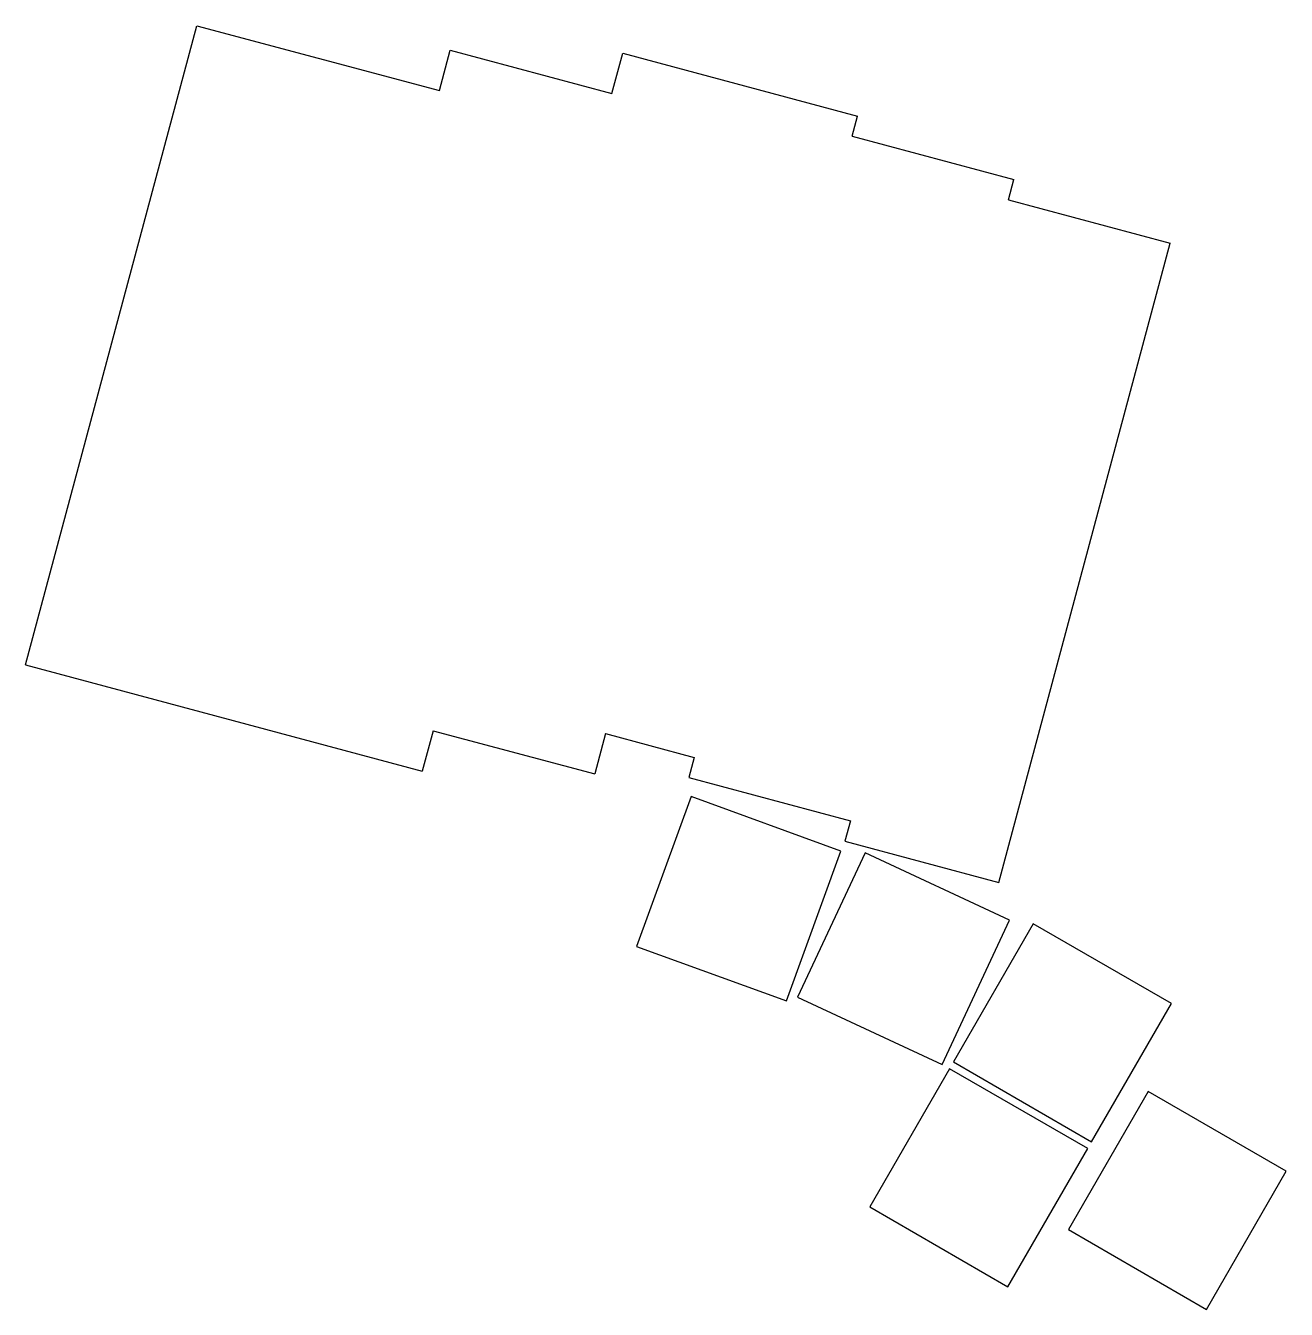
# Model space of a CAD drawing. Header units: millimetres. Extents: x 59 to 210, y -206 to -53.
import ezdxf

# ---------------------------------------------------------------- set-up
doc = ezdxf.new("R2010")
doc.units = ezdxf.units.MM

msp = doc.modelspace()

# ---------------------------------------------------------------- linework, layer by layer
for p, q in [((59.04, -129.21), (79.51, -52.85)), ((79.51, -52.85), (108.49, -60.61)), ((108.49, -60.61), (109.78, -55.78)), ((109.78, -55.78), (129.1, -60.96)), ((129.1, -60.96), (130.4, -56.13)), ((130.4, -56.13), (158.46, -63.65)), ((157.81, -66.06), (158.46, -63.65)), ((157.81, -66.06), (177.13, -71.24)), ((176.49, -73.65), (177.13, -71.24)), ((176.49, -73.65), (195.81, -78.83)), ((175.34, -155.2), (195.81, -78.83)), ((59.04, -129.21), (106.43, -141.91)), ((107.72, -137.08), (106.43, -141.91)), ((107.72, -137.08), (127.04, -142.25)), ((128.34, -137.42), (127.04, -142.25)), ((128.34, -137.42), (138.92, -140.26)), ((138.92, -140.26), (138.27, -142.67)), ((138.27, -142.67), (157.59, -147.85)), ((138.56, -144.94), (132.04, -162.84)), ((156.46, -151.45), (138.56, -144.94)), ((157.59, -147.85), (156.94, -150.27)), ((156.94, -150.27), (175.34, -155.2)), ((149.95, -169.35), (156.46, -151.45)), ((159.34, -151.65), (151.29, -168.92)), ((176.6, -159.7), (159.34, -151.65)), ((168.55, -176.97), (176.6, -159.7)), ((179.45, -160.16), (169.92, -176.65)), ((195.95, -169.68), (179.45, -160.16)), ((132.04, -162.84), (149.95, -169.35)), ((151.29, -168.92), (168.55, -176.97)), ((186.42, -186.18), (195.95, -169.68)), ((169.45, -177.48), (159.92, -193.98)), ((185.95, -187), (169.45, -177.48)), ((169.92, -176.65), (186.42, -186.18)), ((193.18, -180.18), (183.66, -196.68)), ((209.68, -189.71), (193.18, -180.18)), ((176.42, -203.5), (185.95, -187)), ((200.16, -206.21), (209.68, -189.71)), ((159.92, -193.98), (176.42, -203.5)), ((183.66, -196.68), (200.16, -206.21))]:
    msp.add_line(p, q)

doc.saveas('drawing.dxf')
